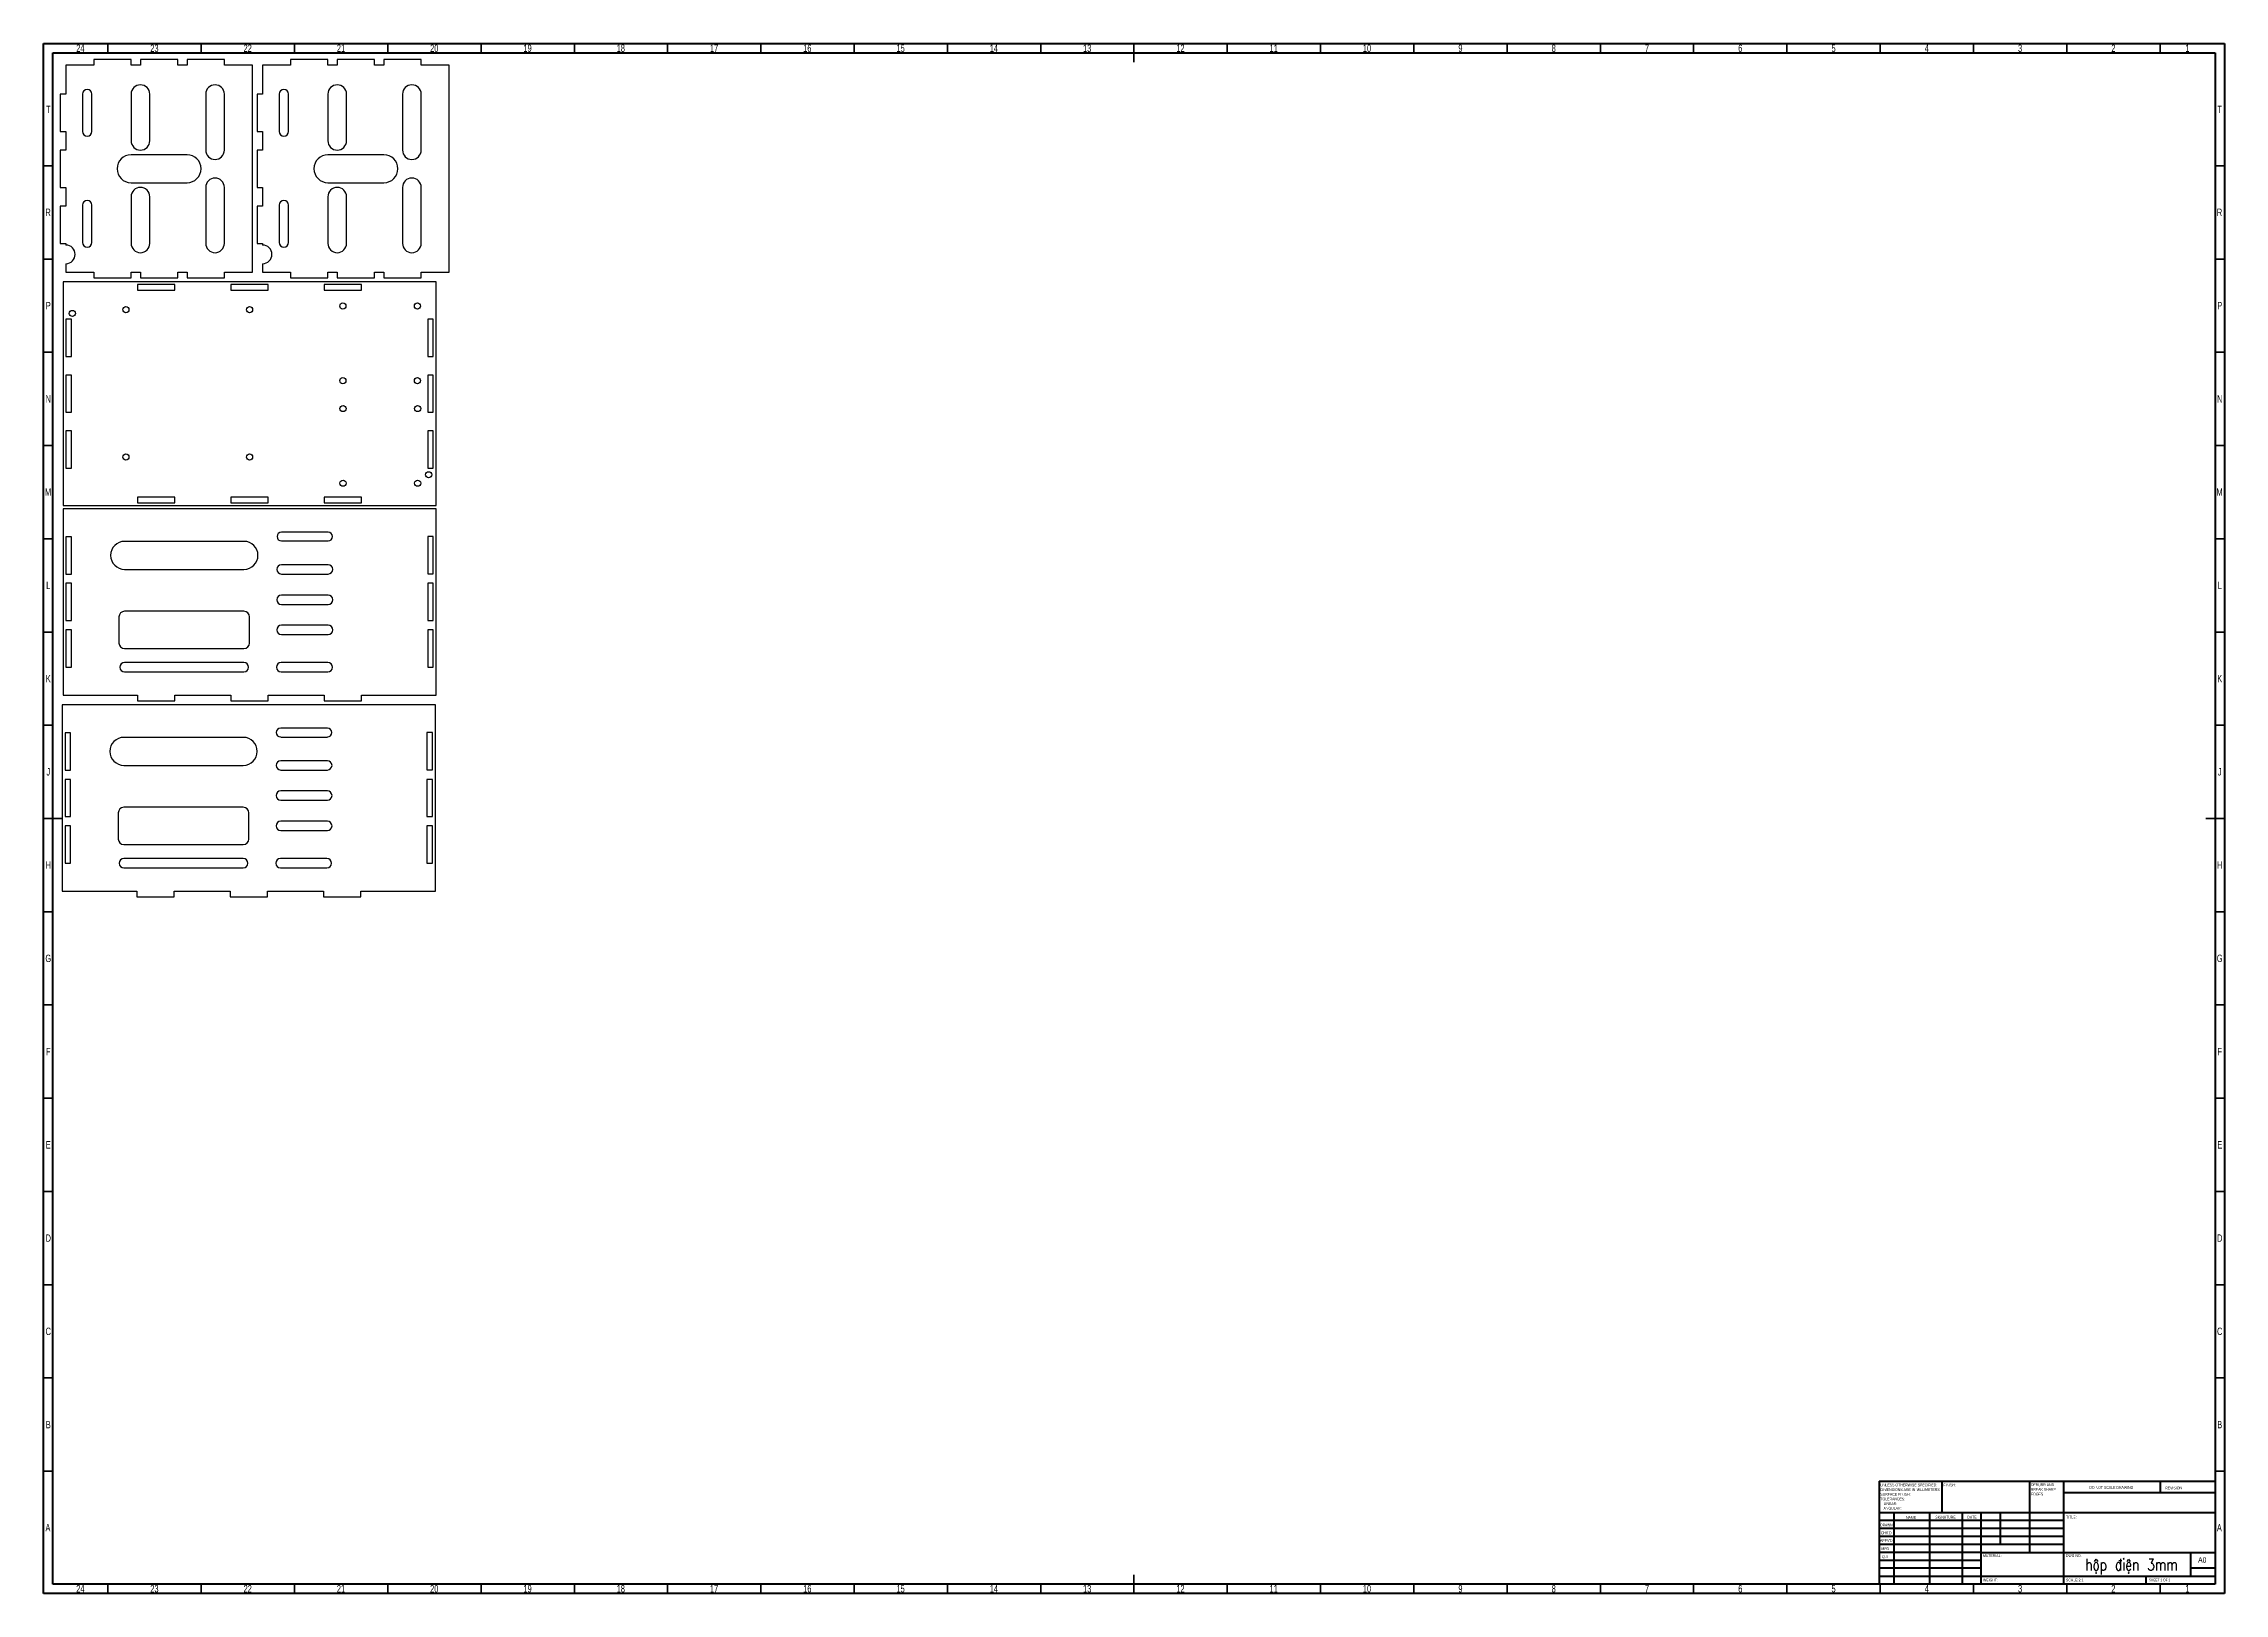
# Model space of a CAD drawing. Header units: millimetres. Extents: x 15 to 1184, y 5 to 836.
import ezdxf

# ---------------------------------------------------------------- set-up
doc = ezdxf.new("R2010")
doc.units = ezdxf.units.MM
doc.styles.add('SLDTEXTSTYLE0', font='TXT', dxfattribs={"width": 0.75})
doc.styles.add('SLDTEXTSTYLE1', font='TXT', dxfattribs={"width": 0.686449})
doc.styles.add('SLDTEXTSTYLE2', font='TXT', dxfattribs={"width": 0.6875})
doc.styles.add('SLDTEXTSTYLE3', font='TXT', dxfattribs={"width": 0.75, "bigfont": 'bigfont'})

# ---------------------------------------------------------------- blocks, each defined once
blk = doc.blocks.new('SW_NOTE_0')
at = {"color": 0, "linetype": 'Continuous', "lineweight": 0, "char_height": 1.5, "attachment_point": 1, "style": 'SLDTEXTSTYLE0'}
for s, insert in [('UNLESS OTHERWISE SPECIFIED:', (0, 1.9)), ('TOLERANCES:', (0, -5.6)), ('DIMENSIONS ARE IN MILLIMETERS', (0, -0.6)), ('SURFACE FINISH:', (0, -3.1)), ('ANGULAR:', (1.7, -10.6)), ('LINEAR:', (1.7, -8.1))]:
    blk.add_mtext(s, dxfattribs=dict(at, insert=insert))
blk = doc.blocks.new('SW_NOTE_0_1')
at = {"color": 0, "linetype": 'Continuous', "lineweight": 0, "char_height": 1.5, "attachment_point": 1, "style": 'SLDTEXTSTYLE0'}
for s, insert in [('DEBURR AND', (0, 1.9)), ('BREAK SHARP', (0, -0.6)), ('EDGES', (0, -3.1))]:
    blk.add_mtext(s, dxfattribs=dict(at, insert=insert))

msp = doc.modelspace()

# ---------------------------------------------------------------- linework, layer by layer
at = {"color": 7, "linetype": 'Continuous', "lineweight": 70}
for p, q in [((15, 5), (15, 836)), ((15, 836), (1184, 836)), ((20, 10), (20, 831)), ((20, 831), (1179, 831)), ((1179, 831), (1179, 10)), ((1184, 836), (1184, 5)), ((1184, 5), (15, 5)), ((1179, 10), (20, 10))]:
    msp.add_line(p, q, dxfattribs=at)
at = {"color": 7, "linetype": 'Continuous', "lineweight": 35}
for p, q in [((49.5, 831), (49.5, 836)), ((99.5, 831), (99.5, 836)), ((149.5, 831), (149.5, 836)), ((199.5, 831), (199.5, 836)), ((249.5, 831), (249.5, 836)), ((299.5, 831), (299.5, 836)), ((349.5, 831), (349.5, 836)), ((399.5, 831), (399.5, 836)), ((449.5, 831), (449.5, 836)), ((499.5, 831), (499.5, 836)), ((549.5, 831), (549.5, 836)), ((599.5, 836), (599.5, 826)), ((599.5, 831), (599.5, 836)), ((649.5, 831), (649.5, 836)), ((699.5, 831), (699.5, 836)), ((749.5, 831), (749.5, 836)), ((799.5, 831), (799.5, 836)), ((849.5, 831), (849.5, 836)), ((899.5, 831), (899.5, 836)), ((949.5, 831), (949.5, 836)), ((999.5, 831), (999.5, 836)), ((1049.5, 831), (1049.5, 836)), ((1099.5, 831), (1099.5, 836)), ((1149.5, 831), (1149.5, 836)), ((20, 770.5), (15, 770.5)), ((1179, 770.5), (1184, 770.5)), ((20, 720.5), (15, 720.5)), ((1179, 720.5), (1184, 720.5)), ((20, 670.5), (15, 670.5)), ((1179, 670.5), (1184, 670.5)), ((20, 620.5), (15, 620.5)), ((1179, 620.5), (1184, 620.5)), ((20, 570.5), (15, 570.5)), ((1179, 570.5), (1184, 570.5)), ((20, 520.5), (15, 520.5)), ((1179, 520.5), (1184, 520.5)), ((20, 470.5), (15, 470.5)), ((1179, 470.5), (1184, 470.5)), ((15, 420.5), (25, 420.5)), ((20, 420.5), (15, 420.5)), ((1184, 420.5), (1174, 420.5)), ((1179, 420.5), (1184, 420.5)), ((20, 370.5), (15, 370.5)), ((1179, 370.5), (1184, 370.5)), ((20, 320.5), (15, 320.5)), ((1179, 320.5), (1184, 320.5)), ((20, 270.5), (15, 270.5)), ((1179, 270.5), (1184, 270.5)), ((20, 220.5), (15, 220.5)), ((1179, 220.5), (1184, 220.5)), ((20, 170.5), (15, 170.5)), ((1179, 170.5), (1184, 170.5)), ((20, 120.5), (15, 120.5)), ((1179, 120.5), (1184, 120.5)), ((20, 70.5), (15, 70.5)), ((1179, 70.5), (1184, 70.5)), ((599.5, 5), (599.5, 15)), ((49.5, 10), (49.5, 5)), ((99.5, 10), (99.5, 5)), ((149.5, 10), (149.5, 5)), ((199.5, 10), (199.5, 5)), ((249.5, 10), (249.5, 5)), ((299.5, 10), (299.5, 5)), ((349.5, 10), (349.5, 5)), ((399.5, 10), (399.5, 5)), ((449.5, 10), (449.5, 5)), ((499.5, 10), (499.5, 5)), ((549.5, 10), (549.5, 5)), ((599.5, 10), (599.5, 5)), ((649.5, 10), (649.5, 5)), ((699.5, 10), (699.5, 5)), ((749.5, 10), (749.5, 5)), ((799.5, 10), (799.5, 5)), ((849.5, 10), (849.5, 5)), ((899.5, 10), (899.5, 5)), ((949.5, 10), (949.5, 5)), ((999.5, 10), (999.5, 5)), ((1049.5, 10), (1049.5, 5)), ((1099.5, 10), (1099.5, 5)), ((1149.5, 10), (1149.5, 5))]:
    msp.add_line(p, q, dxfattribs=at)
at = {"color": 7, "linetype": 'Continuous', "lineweight": 25}
for p, q in [((26.9, 824.4), (26.9, 808.9)), ((41.9, 824.4), (26.9, 824.4)), ((41.9, 827.4), (41.9, 824.4)), ((61.9, 827.4), (41.9, 827.4)), ((61.9, 824.4), (61.9, 827.4)), ((66.9, 824.4), (61.9, 824.4)), ((66.9, 827.4), (66.9, 824.4)), ((86.9, 827.4), (66.9, 827.4)), ((86.9, 824.4), (86.9, 827.4)), ((91.9, 824.4), (86.9, 824.4)), ((91.9, 827.4), (91.9, 824.4)), ((111.9, 827.4), (91.9, 827.4)), ((111.9, 824.4), (111.9, 827.4)), ((126.9, 824.4), (111.9, 824.4)), ((126.9, 713.4), (126.9, 824.4)), ((132.4, 824.4), (132.4, 808.9)), ((147.4, 824.4), (132.4, 824.4)), ((147.4, 827.4), (147.4, 824.4)), ((167.4, 827.4), (147.4, 827.4)), ((167.4, 824.4), (167.4, 827.4)), ((172.4, 824.4), (167.4, 824.4)), ((172.4, 827.4), (172.4, 824.4)), ((192.4, 827.4), (172.4, 827.4)), ((192.4, 824.4), (192.4, 827.4)), ((197.4, 824.4), (192.4, 824.4)), ((197.4, 827.4), (197.4, 824.4)), ((217.4, 827.4), (197.4, 827.4)), ((217.4, 824.4), (217.4, 827.4)), ((232.4, 824.4), (217.4, 824.4)), ((232.4, 713.4), (232.4, 824.4)), ((23.9, 808.9), (23.9, 788.9)), ((26.9, 808.9), (23.9, 808.9)), ((35.9, 808.9), (35.9, 788.9)), ((40.9, 788.9), (40.9, 808.9)), ((61.9, 808.9), (61.9, 783.9)), ((71.9, 783.9), (71.9, 808.9)), ((101.9, 808.9), (101.9, 778.9)), ((111.9, 778.9), (111.9, 808.9)), ((129.4, 808.9), (129.4, 788.9)), ((132.4, 808.9), (129.4, 808.9)), ((141.3, 808.9), (141.3, 788.9)), ((146.3, 788.9), (146.3, 808.9)), ((167.4, 808.9), (167.4, 783.9)), ((177.4, 783.9), (177.4, 808.9)), ((207.4, 808.9), (207.4, 778.9)), ((217.4, 778.9), (217.4, 808.9)), ((23.9, 788.9), (26.9, 788.9)), ((26.9, 788.9), (26.9, 778.9)), ((129.4, 788.9), (132.4, 788.9)), ((132.4, 788.9), (132.4, 778.9)), ((23.9, 778.9), (23.9, 758.9)), ((26.9, 778.9), (23.9, 778.9)), ((91.9, 776.4), (61.9, 776.4)), ((129.4, 778.9), (129.4, 758.9)), ((132.4, 778.9), (129.4, 778.9)), ((197.4, 776.4), (167.4, 776.4)), ((61.9, 761.4), (91.9, 761.4)), ((167.4, 761.4), (197.4, 761.4)), ((23.9, 758.9), (26.9, 758.9)), ((23.9, 748.9), (23.9, 728.9)), ((26.9, 748.9), (23.9, 748.9)), ((26.9, 758.9), (26.9, 748.9)), ((35.9, 749.4), (35.9, 729.4)), ((40.9, 729.4), (40.9, 749.4)), ((61.9, 753.9), (61.9, 728.9)), ((71.9, 728.9), (71.9, 753.9)), ((101.9, 758.9), (101.9, 728.9)), ((111.9, 728.9), (111.9, 758.9)), ((129.4, 758.9), (132.4, 758.9)), ((129.4, 748.9), (129.4, 728.9)), ((132.4, 748.9), (129.4, 748.9)), ((132.4, 758.9), (132.4, 748.9)), ((141.3, 749.4), (141.3, 729.4)), ((146.3, 729.4), (146.3, 749.4)), ((167.4, 753.9), (167.4, 728.9)), ((177.4, 728.9), (177.4, 753.9)), ((207.4, 758.9), (207.4, 728.9)), ((217.4, 728.9), (217.4, 758.9)), ((23.9, 728.9), (26.9, 728.9)), ((26.9, 728.9), (26.9, 728)), ((129.4, 728.9), (132.4, 728.9)), ((132.4, 728.9), (132.4, 728)), ((26.9, 718), (26.9, 713.4)), ((26.9, 713.4), (41.9, 713.4)), ((41.9, 713.4), (41.9, 710.4)), ((61.9, 713.4), (66.9, 713.4)), ((61.9, 710.4), (61.9, 713.4)), ((66.9, 713.4), (66.9, 710.4)), ((86.9, 713.4), (91.9, 713.4)), ((86.9, 710.4), (86.9, 713.4)), ((91.9, 713.4), (91.9, 710.4)), ((111.9, 710.4), (111.9, 713.4)), ((111.9, 713.4), (126.9, 713.4)), ((132.4, 718), (132.4, 713.4)), ((132.4, 713.4), (147.4, 713.4)), ((147.4, 713.4), (147.4, 710.4)), ((167.4, 713.4), (172.4, 713.4)), ((167.4, 710.4), (167.4, 713.4)), ((172.4, 713.4), (172.4, 710.4)), ((192.4, 713.4), (197.4, 713.4)), ((192.4, 710.4), (192.4, 713.4)), ((197.4, 713.4), (197.4, 710.4)), ((217.4, 710.4), (217.4, 713.4)), ((217.4, 713.4), (232.4, 713.4)), ((25.4, 708.3), (25.4, 588.3)), ((225.4, 708.3), (25.4, 708.3)), ((41.9, 710.4), (61.9, 710.4)), ((85.4, 706.8), (65.4, 706.8)), ((65.4, 706.8), (65.4, 703.8)), ((65.4, 703.8), (85.4, 703.8)), ((66.9, 710.4), (86.9, 710.4)), ((85.4, 703.8), (85.4, 706.8)), ((91.9, 710.4), (111.9, 710.4)), ((135.4, 706.8), (115.4, 706.8)), ((115.4, 706.8), (115.4, 703.8)), ((115.4, 703.8), (135.4, 703.8)), ((135.4, 703.8), (135.4, 706.8)), ((147.4, 710.4), (167.4, 710.4)), ((185.4, 706.8), (165.4, 706.8)), ((165.4, 706.8), (165.4, 703.8)), ((165.4, 703.8), (185.4, 703.8)), ((172.4, 710.4), (192.4, 710.4)), ((185.4, 703.8), (185.4, 706.8)), ((197.4, 710.4), (217.4, 710.4)), ((225.4, 588.3), (225.4, 708.3)), ((29.9, 688.3), (26.9, 688.3)), ((26.9, 688.3), (26.9, 668.3)), ((29.9, 668.3), (29.9, 688.3)), ((223.9, 688.3), (220.9, 688.3)), ((220.9, 688.3), (220.9, 668.3)), ((223.9, 668.3), (223.9, 688.3)), ((26.9, 668.3), (29.9, 668.3)), ((220.9, 668.3), (223.9, 668.3)), ((29.9, 658.3), (26.9, 658.3)), ((26.9, 658.3), (26.9, 638.3)), ((29.9, 638.3), (29.9, 658.3)), ((223.9, 658.3), (220.9, 658.3)), ((220.9, 658.3), (220.9, 638.3)), ((223.9, 638.3), (223.9, 658.3)), ((26.9, 638.3), (29.9, 638.3)), ((220.9, 638.3), (223.9, 638.3)), ((29.9, 628.3), (26.9, 628.3)), ((26.9, 628.3), (26.9, 608.3)), ((29.9, 608.3), (29.9, 628.3)), ((223.9, 628.3), (220.9, 628.3)), ((220.9, 628.3), (220.9, 608.3)), ((223.9, 608.3), (223.9, 628.3)), ((26.9, 608.3), (29.9, 608.3)), ((220.9, 608.3), (223.9, 608.3)), ((25.4, 588.3), (225.4, 588.3)), ((25.4, 586.6), (25.4, 486.6)), ((225.4, 586.6), (25.4, 586.6)), ((85.4, 592.8), (65.4, 592.8)), ((65.4, 592.8), (65.4, 589.8)), ((65.4, 589.8), (85.4, 589.8)), ((85.4, 589.8), (85.4, 592.8)), ((135.4, 592.8), (115.4, 592.8)), ((115.4, 592.8), (115.4, 589.8)), ((115.4, 589.8), (135.4, 589.8)), ((135.4, 589.8), (135.4, 592.8)), ((185.4, 592.8), (165.4, 592.8)), ((165.4, 592.8), (165.4, 589.8)), ((165.4, 589.8), (185.4, 589.8)), ((185.4, 589.8), (185.4, 592.8)), ((225.4, 486.6), (225.4, 586.6)), ((167.5, 574.1), (142.5, 574.1)), ((29.9, 571.6), (26.9, 571.6)), ((26.9, 571.6), (26.9, 551.6)), ((29.9, 551.6), (29.9, 571.6)), ((122.4, 569.1), (58.4, 569.1)), ((142.5, 569.3), (167.5, 569.3)), ((223.9, 571.7), (220.9, 571.7)), ((220.9, 571.7), (220.9, 551.7)), ((223.9, 551.7), (223.9, 571.7)), ((26.9, 551.6), (29.9, 551.6)), ((58.4, 554.1), (122.4, 554.1)), ((167.5, 556.6), (142.5, 556.6)), ((142.5, 551.6), (167.5, 551.6)), ((220.9, 551.7), (223.9, 551.7)), ((29.9, 546.6), (26.9, 546.6)), ((26.9, 546.6), (26.9, 526.6)), ((29.9, 526.6), (29.9, 546.6)), ((167.5, 540.3), (142.5, 540.3)), ((223.9, 546.6), (220.9, 546.6)), ((220.9, 546.6), (220.9, 526.6)), ((223.9, 526.6), (223.9, 546.6)), ((26.9, 526.6), (29.9, 526.6)), ((55.4, 528.6), (55.4, 514.6)), ((122.4, 531.6), (58.4, 531.6)), ((125.4, 514.6), (125.4, 528.6)), ((142.5, 535.3), (167.5, 535.3)), ((220.9, 526.6), (223.9, 526.6)), ((29.9, 521.6), (26.9, 521.6)), ((26.9, 521.6), (26.9, 501.6)), ((29.9, 501.6), (29.9, 521.6)), ((167.5, 524.1), (142.5, 524.1)), ((142.5, 519.1), (167.5, 519.1)), ((223.9, 521.6), (220.9, 521.6)), ((220.9, 521.6), (220.9, 501.6)), ((223.9, 501.6), (223.9, 521.6)), ((58.4, 511.6), (122.4, 511.6)), ((122.4, 504.1), (58.4, 504.1)), ((167.3, 504.1), (142.3, 504.1)), ((26.9, 501.6), (29.9, 501.6)), ((58.4, 499.1), (122.4, 499.1)), ((142.3, 499.1), (167.3, 499.1)), ((220.9, 501.6), (223.9, 501.6)), ((25, 481.5), (25, 381.5)), ((225, 481.5), (25, 481.5)), ((25.4, 486.6), (65.4, 486.6)), ((65.4, 486.6), (65.4, 483.6)), ((65.4, 483.6), (85.4, 483.6)), ((85.4, 486.6), (115.4, 486.6)), ((85.4, 483.6), (85.4, 486.6)), ((115.4, 486.6), (115.4, 483.6)), ((115.4, 483.6), (135.4, 483.6)), ((135.4, 486.6), (165.4, 486.6)), ((135.4, 483.6), (135.4, 486.6)), ((165.4, 486.6), (165.4, 483.6)), ((165.4, 483.6), (185.4, 483.6)), ((185.4, 486.6), (225.4, 486.6)), ((185.4, 483.6), (185.4, 486.6)), ((225, 381.5), (225, 481.5)), ((167.1, 469), (142.1, 469)), ((29.5, 466.5), (26.5, 466.5)), ((26.5, 466.5), (26.5, 446.5)), ((29.5, 446.5), (29.5, 466.5)), ((122, 464), (58, 464)), ((142.1, 464.2), (167.1, 464.2)), ((223.5, 466.6), (220.5, 466.6)), ((220.5, 466.6), (220.5, 446.6)), ((223.5, 446.6), (223.5, 466.6)), ((26.5, 446.5), (29.5, 446.5)), ((58, 449), (122, 449)), ((167.1, 451.5), (142.1, 451.5)), ((142.1, 446.5), (167.1, 446.5)), ((220.5, 446.6), (223.5, 446.6)), ((29.5, 441.5), (26.5, 441.5)), ((26.5, 441.5), (26.5, 421.5)), ((29.5, 421.5), (29.5, 441.5)), ((167.1, 435.3), (142.1, 435.3)), ((223.5, 441.5), (220.5, 441.5)), ((220.5, 441.5), (220.5, 421.5)), ((223.5, 421.5), (223.5, 441.5)), ((26.5, 421.5), (29.5, 421.5)), ((55, 423.5), (55, 409.5)), ((122, 426.5), (58, 426.5)), ((125, 409.5), (125, 423.5)), ((142.1, 430.3), (167.1, 430.3)), ((220.5, 421.5), (223.5, 421.5)), ((29.5, 416.5), (26.5, 416.5)), ((26.5, 416.5), (26.5, 396.5)), ((29.5, 396.5), (29.5, 416.5)), ((167.1, 419), (142.1, 419)), ((142.1, 414), (167.1, 414)), ((223.5, 416.5), (220.5, 416.5)), ((220.5, 416.5), (220.5, 396.5)), ((223.5, 396.5), (223.5, 416.5)), ((58, 406.5), (122, 406.5)), ((122, 399), (58, 399)), ((166.9, 399), (141.9, 399)), ((26.5, 396.5), (29.5, 396.5)), ((58, 394), (122, 394)), ((141.9, 394), (166.9, 394)), ((220.5, 396.5), (223.5, 396.5)), ((25, 381.5), (65, 381.5)), ((65, 381.5), (65, 378.5)), ((65, 378.5), (85, 378.5)), ((85, 381.5), (115, 381.5)), ((85, 378.5), (85, 381.5)), ((115, 381.5), (115, 378.5)), ((115, 378.5), (135, 378.5)), ((135, 381.5), (165, 381.5)), ((135, 378.5), (135, 381.5)), ((165, 381.5), (165, 378.5)), ((165, 378.5), (185, 378.5)), ((185, 381.5), (225, 381.5)), ((185, 378.5), (185, 381.5))]:
    msp.add_line(p, q, dxfattribs=at)
at = {"color": 7, "linetype": 'Continuous', "lineweight": 50}
for p, q in [((999, 65.2), (1179, 65.2)), ((999, 65.2), (999, 10)), ((1032.8, 48.2), (1032.8, 65.2)), ((1079.6, 65.2), (1079.6, 27)), ((1097.8, 65.2), (1097.8, 10)), ((1179, 58.9), (1097.8, 58.9)), ((1149.8, 58.9), (1149.8, 65.2)), ((1179, 48.2), (999, 48.2)), ((1006.8, 48.2), (1006.8, 10)), ((1026, 48.2), (1026, 10)), ((1043.4, 48.2), (1043.4, 10)), ((1053.6, 10), (1053.6, 48.2)), ((1064, 31.2), (1064, 48.2)), ((1097.8, 44), (999, 44)), ((1097.8, 39.8), (999, 39.8)), ((1097.8, 35.5), (999, 35.5)), ((1097.8, 31.2), (999, 31.2)), ((1053.6, 27), (999, 27)), ((1053.6, 27), (1179, 27)), ((1166, 14.2), (1166, 27)), ((1053.6, 22.7), (999, 22.7)), ((1053.6, 18.5), (999, 18.5)), ((999, 14.2), (1179, 14.2)), ((1142, 10), (1142, 14.2)), ((1179, 18.5), (1166, 18.5))]:
    msp.add_line(p, q, dxfattribs=at)
at = {"color": 7, "linetype": 'Continuous', "lineweight": 25}
for centre in [(30.4, 691.3), (59.1, 693.3), (125.4, 693.3), (175.4, 695.3), (215.4, 695.3), (175.4, 655.3), (215.4, 655.3), (175.5, 640.3), (215.5, 640.3), (59.1, 614.3), (125.4, 614.3), (175.5, 600.3), (215.5, 600.3), (221.4, 604.8)]:
    msp.add_circle(centre, 1.65, dxfattribs=at)
for centre, radius, start, end in [((38.4, 808.9), 2.5, 0, 180), ((66.9, 808.9), 5, 0, 180), ((106.9, 808.9), 5, 0, 180), ((143.8, 808.9), 2.5, 0, 180), ((172.4, 808.9), 5, 0, 180), ((212.4, 808.9), 5, 0, 180), ((38.4, 788.9), 2.5, 180, 0), ((66.9, 783.9), 5, 180, 0), ((143.8, 788.9), 2.5, 180, 0), ((172.4, 783.9), 5, 180, 0), ((61.9, 768.9), 7.5, 90, 270), ((91.9, 768.9), 7.5, 270, 90), ((106.9, 778.9), 5, 180, 0), ((167.4, 768.9), 7.5, 90, 270), ((197.4, 768.9), 7.5, 270, 90), ((212.4, 778.9), 5, 180, 0), ((106.9, 758.9), 5, 0, 180), ((212.4, 758.9), 5, 0, 180), ((38.4, 749.4), 2.5, 0, 180), ((66.9, 753.9), 5, 0, 180), ((143.8, 749.4), 2.5, 0, 180), ((172.4, 753.9), 5, 0, 180), ((26.9, 723), 5, 270, 90), ((38.4, 729.4), 2.5, 180, 0), ((66.9, 728.9), 5, 180, 0), ((106.9, 728.9), 5, 180, 0), ((132.4, 723), 5, 270, 90), ((143.8, 729.4), 2.5, 180, 0), ((172.4, 728.9), 5, 180, 0), ((212.4, 728.9), 5, 180, 0), ((142.5, 571.7), 2.39, 90, 270), ((167.5, 571.7), 2.39, 270, 90), ((58.4, 561.6), 7.5, 90, 270), ((122.4, 561.6), 7.5, 270, 90), ((142.5, 554.1), 2.5, 90, 270), ((167.5, 554.1), 2.5, 270, 90), ((142.5, 537.8), 2.5, 90, 270), ((167.5, 537.8), 2.5, 270, 90), ((58.4, 528.6), 3, 90, 180), ((122.4, 528.6), 3, 360, 90), ((58.4, 514.6), 3, 180, 270), ((122.4, 514.6), 3, 270, 0), ((142.5, 521.6), 2.5, 90, 270), ((167.5, 521.6), 2.5, 270, 90), ((58.4, 501.6), 2.5, 90, 270), ((122.4, 501.6), 2.5, 270, 90), ((142.3, 501.6), 2.5, 90, 270), ((167.3, 501.6), 2.5, 270, 90), ((142.1, 466.6), 2.39, 90, 270), ((167.1, 466.6), 2.39, 270, 90), ((58, 456.5), 7.5, 90, 270), ((122, 456.5), 7.5, 270, 90), ((142.1, 449), 2.5, 90, 270), ((167.1, 449), 2.5, 270, 90), ((142.1, 432.8), 2.5, 90, 270), ((167.1, 432.8), 2.5, 270, 90), ((58, 423.5), 3, 90, 180), ((122, 423.5), 3, 0, 90), ((58, 409.5), 3, 180, 270), ((122, 409.5), 3, 270, 0), ((142.1, 416.5), 2.5, 90, 270), ((167.1, 416.5), 2.5, 270, 90), ((58, 396.5), 2.5, 90, 270), ((122, 396.5), 2.5, 270, 90), ((141.9, 396.5), 2.5, 90, 270), ((166.9, 396.5), 2.5, 270, 90)]:
    msp.add_arc(centre, radius, start, end, dxfattribs=at)

# ---------------------------------------------------------------- block references
at = {"color": 7, "linetype": 'Continuous', "lineweight": 0}
for name, p in [('SW_NOTE_0', (999.6, 62)), ('SW_NOTE_0_1', (1080.3, 62.1))]:
    msp.add_blockref(name, p, dxfattribs=at)

# ---------------------------------------------------------------- texts
for s, insert, char_height, attachment_point, style in [('24', (34.7, 835.5), 3.97, 2, 'SLDTEXTSTYLE0'), ('23', (74.4, 835.5), 3.97, 2, 'SLDTEXTSTYLE0'), ('22', (124.4, 835.5), 3.97, 2, 'SLDTEXTSTYLE0'), ('21', (174.4, 835.5), 3.97, 2, 'SLDTEXTSTYLE0'), ('20', (224.4, 835.5), 3.97, 2, 'SLDTEXTSTYLE0'), ('19', (274.4, 835.5), 3.97, 2, 'SLDTEXTSTYLE0'), ('18', (324.4, 835.5), 3.97, 2, 'SLDTEXTSTYLE0'), ('17', (374.4, 835.5), 3.97, 2, 'SLDTEXTSTYLE0'), ('16', (424.4, 835.5), 3.97, 2, 'SLDTEXTSTYLE0'), ('15', (474.4, 835.5), 3.97, 2, 'SLDTEXTSTYLE0'), ('14', (524.4, 835.5), 3.97, 2, 'SLDTEXTSTYLE0'), ('13', (574.4, 835.5), 3.97, 2, 'SLDTEXTSTYLE0'), ('12', (624.4, 835.5), 3.97, 2, 'SLDTEXTSTYLE0'), ('11', (674.4, 835.5), 3.97, 2, 'SLDTEXTSTYLE0'), ('10', (724.4, 835.5), 3.97, 2, 'SLDTEXTSTYLE0'), ('9', (774.5, 835.5), 3.97, 2, 'SLDTEXTSTYLE0'), ('8', (824.5, 835.5), 3.97, 2, 'SLDTEXTSTYLE0'), ('7', (874.5, 835.5), 3.97, 2, 'SLDTEXTSTYLE0'), ('6', (924.5, 835.5), 3.97, 2, 'SLDTEXTSTYLE0'), ('5', (974.5, 835.5), 3.97, 2, 'SLDTEXTSTYLE0'), ('4', (1024.5, 835.5), 3.97, 2, 'SLDTEXTSTYLE0'), ('3', (1074.5, 835.5), 3.97, 2, 'SLDTEXTSTYLE0'), ('2', (1124.5, 835.5), 3.97, 2, 'SLDTEXTSTYLE0'), ('1', (1164.2, 835.5), 3.97, 2, 'SLDTEXTSTYLE0'), ('T', (17.5, 802.7), 3.97, 2, 'SLDTEXTSTYLE0'), ('T', (1181.5, 802.7), 3.97, 2, 'SLDTEXTSTYLE0'), ('R', (17.4, 747.5), 3.97, 2, 'SLDTEXTSTYLE0'), ('R', (1181.4, 747.5), 3.97, 2, 'SLDTEXTSTYLE0'), ('P', (17.5, 697.5), 3.97, 2, 'SLDTEXTSTYLE0'), ('P', (1181.5, 697.5), 3.97, 2, 'SLDTEXTSTYLE0'), ('N', (17.5, 647.5), 3.97, 2, 'SLDTEXTSTYLE0'), ('N', (1181.5, 647.5), 3.97, 2, 'SLDTEXTSTYLE0'), ('M', (17.4, 597.5), 3.97, 2, 'SLDTEXTSTYLE0'), ('M', (1181.4, 597.5), 3.97, 2, 'SLDTEXTSTYLE0'), ('L', (17.5, 547.5), 3.97, 2, 'SLDTEXTSTYLE0'), ('L', (1181.5, 547.5), 3.97, 2, 'SLDTEXTSTYLE0'), ('K', (17.5, 497.5), 3.97, 2, 'SLDTEXTSTYLE0'), ('K', (1181.5, 497.5), 3.97, 2, 'SLDTEXTSTYLE0'), ('J', (17.5, 447.5), 3.97, 2, 'SLDTEXTSTYLE0'), ('J', (1181.5, 447.5), 3.97, 2, 'SLDTEXTSTYLE0'), ('H', (17.5, 397.5), 3.97, 2, 'SLDTEXTSTYLE0'), ('H', (1181.5, 397.5), 3.97, 2, 'SLDTEXTSTYLE0'), ('G', (17.5, 347.5), 3.97, 2, 'SLDTEXTSTYLE0'), ('G', (1181.5, 347.5), 3.97, 2, 'SLDTEXTSTYLE0'), ('F', (17.5, 297.5), 3.97, 2, 'SLDTEXTSTYLE0'), ('F', (1181.5, 297.5), 3.97, 2, 'SLDTEXTSTYLE0'), ('E', (17.5, 247.5), 3.97, 2, 'SLDTEXTSTYLE0'), ('E', (1181.5, 247.5), 3.97, 2, 'SLDTEXTSTYLE0'), ('D', (17.5, 197.5), 3.97, 2, 'SLDTEXTSTYLE0'), ('D', (1181.5, 197.5), 3.97, 2, 'SLDTEXTSTYLE0'), ('C', (17.5, 147.5), 3.97, 2, 'SLDTEXTSTYLE0'), ('C', (1181.5, 147.5), 3.97, 2, 'SLDTEXTSTYLE0'), ('B', (17.5, 97.5), 3.97, 2, 'SLDTEXTSTYLE0'), ('B', (1181.5, 97.5), 3.97, 2, 'SLDTEXTSTYLE0'), ('FINISH:', (1033.4, 63.9), 1.5, 1, 'SLDTEXTSTYLE0'), ('DO NOT SCALE DRAWING', (1111.6, 62.5), 1.5, 1, 'SLDTEXTSTYLE0'), ('REVISION', (1152.3, 62.3), 1.5, 1, 'SLDTEXTSTYLE0'), ('A', (17.3, 42.2), 3.97, 2, 'SLDTEXTSTYLE0'), ('DRAWN', (999.6, 42.4), 1.5, 1, 'SLDTEXTSTYLE1'), ("CHK'D", (999.9, 38.2), 1.5, 1, 'SLDTEXTSTYLE0'), ('NAME', (1013.3, 46.5), 1.5, 1, 'SLDTEXTSTYLE0'), ('SIGNATURE', (1029, 46.6), 1.5, 1, 'SLDTEXTSTYLE0'), ('DATE', (1046.2, 46.6), 1.5, 1, 'SLDTEXTSTYLE0'), ('TITLE:', (1099.1, 46.6), 1.5, 1, 'SLDTEXTSTYLE0'), ('A', (1181.3, 42.2), 3.97, 2, 'SLDTEXTSTYLE0'), ("APPV'D", (999.4, 34.1), 1.5, 1, 'SLDTEXTSTYLE0'), ('MFG', (1000.1, 29.7), 1.5, 1, 'SLDTEXTSTYLE0'), ('Q.A', (1000.5, 25.5), 1.5, 1, 'SLDTEXTSTYLE0'), ('MATERIAL:', (1054.6, 26), 1.5, 1, 'SLDTEXTSTYLE0'), ('DWG NO.', (1099, 26), 1.5, 1, 'SLDTEXTSTYLE0'), ('hộp điện 3mm', (1134.2, 23.6), 6.35, 2, 'SLDTEXTSTYLE3'), ('A0', (1169.9, 24.4), 2.91, 1, 'SLDTEXTSTYLE0'), ('WEIGHT:', (1054.6, 12.9), 1.5, 1, 'SLDTEXTSTYLE0'), ('SCALE:2:1', (1099.1, 12.9), 1.5, 1, 'SLDTEXTSTYLE0'), ('SHEET 1 OF 1', (1143.5, 12.9), 1.5, 1, 'SLDTEXTSTYLE2'), ('24', (34.7, 9.5), 3.97, 2, 'SLDTEXTSTYLE0'), ('23', (74.4, 9.5), 3.97, 2, 'SLDTEXTSTYLE0'), ('22', (124.4, 9.5), 3.97, 2, 'SLDTEXTSTYLE0'), ('21', (174.4, 9.5), 3.97, 2, 'SLDTEXTSTYLE0'), ('20', (224.4, 9.5), 3.97, 2, 'SLDTEXTSTYLE0'), ('19', (274.4, 9.5), 3.97, 2, 'SLDTEXTSTYLE0'), ('18', (324.4, 9.5), 3.97, 2, 'SLDTEXTSTYLE0'), ('17', (374.4, 9.5), 3.97, 2, 'SLDTEXTSTYLE0'), ('16', (424.4, 9.5), 3.97, 2, 'SLDTEXTSTYLE0'), ('15', (474.4, 9.5), 3.97, 2, 'SLDTEXTSTYLE0'), ('14', (524.4, 9.5), 3.97, 2, 'SLDTEXTSTYLE0'), ('13', (574.4, 9.5), 3.97, 2, 'SLDTEXTSTYLE0'), ('12', (624.4, 9.5), 3.97, 2, 'SLDTEXTSTYLE0'), ('11', (674.4, 9.5), 3.97, 2, 'SLDTEXTSTYLE0'), ('10', (724.4, 9.5), 3.97, 2, 'SLDTEXTSTYLE0'), ('9', (774.5, 9.5), 3.97, 2, 'SLDTEXTSTYLE0'), ('8', (824.5, 9.5), 3.97, 2, 'SLDTEXTSTYLE0'), ('7', (874.5, 9.5), 3.97, 2, 'SLDTEXTSTYLE0'), ('6', (924.5, 9.5), 3.97, 2, 'SLDTEXTSTYLE0'), ('5', (974.5, 9.5), 3.97, 2, 'SLDTEXTSTYLE0'), ('4', (1024.5, 9.5), 3.97, 2, 'SLDTEXTSTYLE0'), ('3', (1074.5, 9.5), 3.97, 2, 'SLDTEXTSTYLE0'), ('2', (1124.5, 9.5), 3.97, 2, 'SLDTEXTSTYLE0'), ('1', (1164.2, 9.5), 3.97, 2, 'SLDTEXTSTYLE0')]:
    msp.add_mtext(s, dxfattribs=dict(at, insert=insert, char_height=char_height, attachment_point=attachment_point, style=style))

doc.saveas('drawing.dxf')
